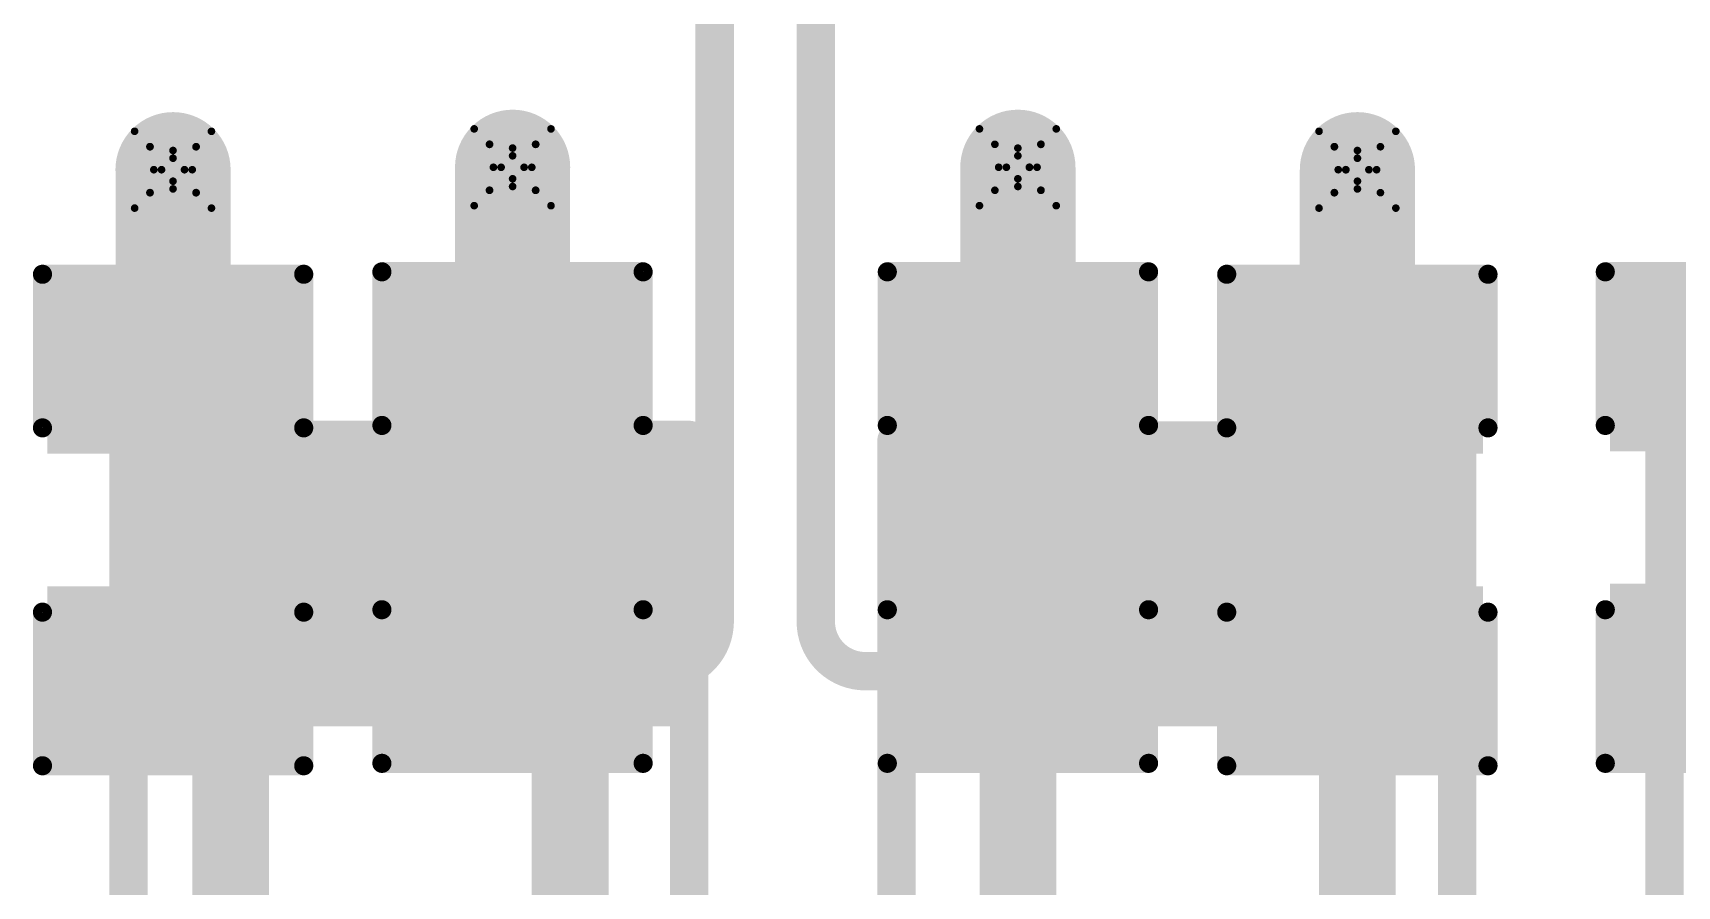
# Model space of a CAD drawing. Header units: inches. Extents: x -2 to 5376, y -4 to 5426.
# Drawn here: x 65.78 to 76.65, y 14.57 to 20.21 of the extents above; entities that cross this region are included whole.
import ezdxf

# ---------------------------------------------------------------- set-up
doc = ezdxf.new("R2010")
doc.units = ezdxf.units.IN
for name, color, linetype in [('Bottom Layer', 5, 'Continuous'), ('Bottom Overlay', 54, 'Continuous'), ('Bottom Paste', 16, 'Continuous'), ('Bottom Solder', 6, 'Continuous'), ('Drill Drawing', 1, 'Continuous'), ('Layer 1', 16, 'Continuous'), ('Layer 2', 76, 'Continuous'), ('Top Layer', 1, 'Continuous'), ('Top Overlay', 2, 'Continuous'), ('Top Paste', 8, 'Continuous'), ('Top Solder', 216, 'Continuous'), ('Via Holes', 16, 'Continuous')]:
    doc.layers.add(name, color=color, linetype=linetype)

# ---------------------------------------------------------------- blocks, each defined once
blk = doc.blocks.new('RES_2512_229')
at = {"layer": 'Top Layer'}
for points in [[(-4.05, 1.7), (-2.45, 1.7), (-2.45, -1.7), (-4.05, -1.7)], [(2.45, 1.7), (4.05, 1.7), (4.05, -1.7), (2.45, -1.7)]]:
    blk.add_hatch(color=1, dxfattribs=at).paths.add_polyline_path(points)
at = {"layer": 'Top Paste'}
for points in [[(-4.05, 1.7), (-2.45, 1.7), (-2.45, -1.7), (-4.05, -1.7)], [(2.45, 1.7), (4.05, 1.7), (4.05, -1.7), (2.45, -1.7)]]:
    blk.add_hatch(color=8, dxfattribs=at).paths.add_polyline_path(points)
at = {"layer": 'Top Solder'}
for points in [[(-4.152, 1.802), (-2.348, 1.802), (-2.348, -1.802), (-4.152, -1.802)], [(2.348, 1.802), (4.152, 1.802), (4.152, -1.802), (2.348, -1.802)]]:
    blk.add_hatch(color=216, dxfattribs=at).paths.add_polyline_path(points)
at = {"layer": 'Top Overlay', "const_width": 0.254}
for points in [[(4.237, 1.854), (-4.242, 1.854)], [(-4.242, -1.854), (-4.242, 1.854)], [(4.237, -1.854), (4.237, 1.854)], [(4.237, -1.854), (-4.242, -1.854)]]:
    blk.add_lwpolyline(points, dxfattribs=at)
at = {"layer": 'Top Overlay', "const_width": 0.127}
for points in [[(-4.305, 1.854, 1), (-4.178, 1.854, 1)], [(-4.305, 1.854, 1), (-4.178, 1.854, 1)], [(4.173, 1.854, 1), (4.3, 1.854, 1)], [(4.173, 1.854, 1), (4.3, 1.854, 1)], [(-4.305, -1.854, 1), (-4.178, -1.854, 1)], [(-4.305, -1.854, 1), (-4.178, -1.854, 1)], [(4.173, -1.854, 1), (4.3, -1.854, 1)], [(4.173, -1.854, 1), (4.3, -1.854, 1)]]:
    blk.add_lwpolyline(points, format="xyb", close=True, dxfattribs=at)
blk = doc.blocks.new('RES_2512_236')
at = {"layer": 'Top Layer'}
for points in [[(-4.05, 1.7), (-2.45, 1.7), (-2.45, -1.7), (-4.05, -1.7)], [(2.45, 1.7), (4.05, 1.7), (4.05, -1.7), (2.45, -1.7)]]:
    blk.add_hatch(color=1, dxfattribs=at).paths.add_polyline_path(points)
at = {"layer": 'Top Paste'}
for points in [[(-4.05, 1.7), (-2.45, 1.7), (-2.45, -1.7), (-4.05, -1.7)], [(2.45, 1.7), (4.05, 1.7), (4.05, -1.7), (2.45, -1.7)]]:
    blk.add_hatch(color=8, dxfattribs=at).paths.add_polyline_path(points)
at = {"layer": 'Top Solder'}
for points in [[(-4.152, 1.802), (-2.348, 1.802), (-2.348, -1.802), (-4.152, -1.802)], [(2.348, 1.802), (4.152, 1.802), (4.152, -1.802), (2.348, -1.802)]]:
    blk.add_hatch(color=216, dxfattribs=at).paths.add_polyline_path(points)
at = {"layer": 'Top Overlay', "const_width": 0.254}
for points in [[(-4.242, 1.854), (4.237, 1.854)], [(-4.242, 1.854), (-4.242, -1.854)], [(4.237, 1.854), (4.237, -1.854)], [(-4.242, -1.854), (4.237, -1.854)]]:
    blk.add_lwpolyline(points, dxfattribs=at)
at = {"layer": 'Top Overlay', "const_width": 0.127}
for points in [[(-4.305, 1.854, 1), (-4.178, 1.854, 1)], [(-4.305, 1.854, 1), (-4.178, 1.854, 1)], [(4.173, 1.854, 1), (4.3, 1.854, 1)], [(4.173, 1.854, 1), (4.3, 1.854, 1)], [(-4.305, -1.854, 1), (-4.178, -1.854, 1)], [(-4.305, -1.854, 1), (-4.178, -1.854, 1)], [(4.173, -1.854, 1), (4.3, -1.854, 1)], [(4.173, -1.854, 1), (4.3, -1.854, 1)]]:
    blk.add_lwpolyline(points, format="xyb", close=True, dxfattribs=at)
blk = doc.blocks.new('RES_2512_237')
at = {"layer": 'Top Layer'}
for points in [[(-4.05, 1.7), (-2.45, 1.7), (-2.45, -1.7), (-4.05, -1.7)], [(2.45, 1.7), (4.05, 1.7), (4.05, -1.7), (2.45, -1.7)]]:
    blk.add_hatch(color=1, dxfattribs=at).paths.add_polyline_path(points)
at = {"layer": 'Top Paste'}
for points in [[(-4.05, 1.7), (-2.45, 1.7), (-2.45, -1.7), (-4.05, -1.7)], [(2.45, 1.7), (4.05, 1.7), (4.05, -1.7), (2.45, -1.7)]]:
    blk.add_hatch(color=8, dxfattribs=at).paths.add_polyline_path(points)
at = {"layer": 'Top Solder'}
for points in [[(-4.152, 1.802), (-2.348, 1.802), (-2.348, -1.802), (-4.152, -1.802)], [(2.348, 1.802), (4.152, 1.802), (4.152, -1.802), (2.348, -1.802)]]:
    blk.add_hatch(color=216, dxfattribs=at).paths.add_polyline_path(points)
at = {"layer": 'Top Overlay', "const_width": 0.254}
for points in [[(4.237, 1.854), (-4.242, 1.854)], [(-4.242, -1.854), (-4.242, 1.854)], [(4.237, -1.854), (4.237, 1.854)], [(4.237, -1.854), (-4.242, -1.854)]]:
    blk.add_lwpolyline(points, dxfattribs=at)
at = {"layer": 'Top Overlay', "const_width": 0.127}
for points in [[(-4.305, 1.854, 1), (-4.178, 1.854, 1)], [(-4.305, 1.854, 1), (-4.178, 1.854, 1)], [(4.173, 1.854, 1), (4.3, 1.854, 1)], [(4.173, 1.854, 1), (4.3, 1.854, 1)], [(-4.305, -1.854, 1), (-4.178, -1.854, 1)], [(-4.305, -1.854, 1), (-4.178, -1.854, 1)], [(4.173, -1.854, 1), (4.3, -1.854, 1)], [(4.173, -1.854, 1), (4.3, -1.854, 1)]]:
    blk.add_lwpolyline(points, format="xyb", close=True, dxfattribs=at)
blk = doc.blocks.new('C___0805_B_342')
at = {"layer": 'Bottom Layer'}
for points in [[(-1.524, 0.762), (-0.508, 0.762), (-0.508, -0.762), (-1.524, -0.762)], [(0.508, 0.762), (1.524, 0.762), (1.524, -0.762), (0.508, -0.762)]]:
    blk.add_hatch(color=5, dxfattribs=at).paths.add_polyline_path(points)
at = {"layer": 'Bottom Paste'}
for points in [[(-1.524, 0.762), (-0.508, 0.762), (-0.508, -0.762), (-1.524, -0.762)], [(0.508, 0.762), (1.524, 0.762), (1.524, -0.762), (0.508, -0.762)]]:
    blk.add_hatch(color=16, dxfattribs=at).paths.add_polyline_path(points)
at = {"layer": 'Bottom Solder'}
for points in [[(-1.594, 0.832), (-0.438, 0.832), (-0.438, -0.832), (-1.594, -0.832)], [(0.438, 0.832), (1.594, 0.832), (1.594, -0.832), (0.438, -0.832)]]:
    blk.add_hatch(color=6, dxfattribs=at).paths.add_polyline_path(points)
at = {"layer": 'Bottom Overlay', "const_width": 0.127}
for points in [[(-0.61, 0.864), (-1.626, 0.864)], [(-1.626, -0.864), (-1.626, 0.864)], [(1.626, 0.864), (0.61, 0.864)], [(1.626, -0.864), (1.626, 0.864)], [(-0.61, -0.864), (-1.626, -0.864)], [(1.626, -0.864), (0.61, -0.864)]]:
    blk.add_lwpolyline(points, dxfattribs=at)
at = {"layer": 'Bottom Overlay', "const_width": 0.0635}
for points in [[(-1.657, 0.864, 1), (-1.594, 0.864, 1)], [(-1.657, 0.864, 1), (-1.594, 0.864, 1)], [(-0.641, 0.864, 1), (-0.578, 0.864, 1)], [(0.578, 0.864, 1), (0.641, 0.864, 1)], [(1.594, 0.864, 1), (1.657, 0.864, 1)], [(1.594, 0.864, 1), (1.657, 0.864, 1)], [(-1.657, -0.864, 1), (-1.594, -0.864, 1)], [(-1.657, -0.864, 1), (-1.594, -0.864, 1)], [(-0.641, -0.864, 1), (-0.578, -0.864, 1)], [(0.578, -0.864, 1), (0.641, -0.864, 1)], [(1.594, -0.864, 1), (1.657, -0.864, 1)], [(1.594, -0.864, 1), (1.657, -0.864, 1)]]:
    blk.add_lwpolyline(points, format="xyb", close=True, dxfattribs=at)
blk = doc.blocks.new('C___0805_B_343')
at = {"layer": 'Bottom Layer'}
for points in [[(-1.524, 0.762), (-0.508, 0.762), (-0.508, -0.762), (-1.524, -0.762)], [(0.508, 0.762), (1.524, 0.762), (1.524, -0.762), (0.508, -0.762)]]:
    blk.add_hatch(color=5, dxfattribs=at).paths.add_polyline_path(points)
at = {"layer": 'Bottom Paste'}
for points in [[(-1.524, 0.762), (-0.508, 0.762), (-0.508, -0.762), (-1.524, -0.762)], [(0.508, 0.762), (1.524, 0.762), (1.524, -0.762), (0.508, -0.762)]]:
    blk.add_hatch(color=16, dxfattribs=at).paths.add_polyline_path(points)
at = {"layer": 'Bottom Solder'}
for points in [[(-1.594, 0.832), (-0.438, 0.832), (-0.438, -0.832), (-1.594, -0.832)], [(0.438, 0.832), (1.594, 0.832), (1.594, -0.832), (0.438, -0.832)]]:
    blk.add_hatch(color=6, dxfattribs=at).paths.add_polyline_path(points)
at = {"layer": 'Bottom Overlay', "const_width": 0.127}
for points in [[(-1.626, 0.864), (-0.61, 0.864)], [(-1.626, 0.864), (-1.626, -0.864)], [(0.61, 0.864), (1.626, 0.864)], [(1.626, 0.864), (1.626, -0.864)], [(-1.626, -0.864), (-0.61, -0.864)], [(0.61, -0.864), (1.626, -0.864)]]:
    blk.add_lwpolyline(points, dxfattribs=at)
at = {"layer": 'Bottom Overlay', "const_width": 0.0635}
for points in [[(-1.657, 0.864, 1), (-1.594, 0.864, 1)], [(-1.657, 0.864, 1), (-1.594, 0.864, 1)], [(-0.641, 0.864, 1), (-0.578, 0.864, 1)], [(0.578, 0.864, 1), (0.641, 0.864, 1)], [(1.594, 0.864, 1), (1.657, 0.864, 1)], [(1.594, 0.864, 1), (1.657, 0.864, 1)], [(-1.657, -0.864, 1), (-1.594, -0.864, 1)], [(-1.657, -0.864, 1), (-1.594, -0.864, 1)], [(-0.641, -0.864, 1), (-0.578, -0.864, 1)], [(0.578, -0.864, 1), (0.641, -0.864, 1)], [(1.594, -0.864, 1), (1.657, -0.864, 1)], [(1.594, -0.864, 1), (1.657, -0.864, 1)]]:
    blk.add_lwpolyline(points, format="xyb", close=True, dxfattribs=at)
blk = doc.blocks.new('C___0805_B_344')
at = {"layer": 'Bottom Layer'}
for points in [[(-1.524, 0.762), (-0.508, 0.762), (-0.508, -0.762), (-1.524, -0.762)], [(0.508, 0.762), (1.524, 0.762), (1.524, -0.762), (0.508, -0.762)]]:
    blk.add_hatch(color=5, dxfattribs=at).paths.add_polyline_path(points)
at = {"layer": 'Bottom Paste'}
for points in [[(-1.524, 0.762), (-0.508, 0.762), (-0.508, -0.762), (-1.524, -0.762)], [(0.508, 0.762), (1.524, 0.762), (1.524, -0.762), (0.508, -0.762)]]:
    blk.add_hatch(color=16, dxfattribs=at).paths.add_polyline_path(points)
at = {"layer": 'Bottom Solder'}
for points in [[(-1.594, 0.832), (-0.438, 0.832), (-0.438, -0.832), (-1.594, -0.832)], [(0.438, 0.832), (1.594, 0.832), (1.594, -0.832), (0.438, -0.832)]]:
    blk.add_hatch(color=6, dxfattribs=at).paths.add_polyline_path(points)
at = {"layer": 'Bottom Overlay', "const_width": 0.127}
for points in [[(-1.626, 0.864), (-0.61, 0.864)], [(-1.626, 0.864), (-1.626, -0.864)], [(0.61, 0.864), (1.626, 0.864)], [(1.626, 0.864), (1.626, -0.864)], [(-1.626, -0.864), (-0.61, -0.864)], [(0.61, -0.864), (1.626, -0.864)]]:
    blk.add_lwpolyline(points, dxfattribs=at)
at = {"layer": 'Bottom Overlay', "const_width": 0.0635}
for points in [[(-1.657, 0.864, 1), (-1.594, 0.864, 1)], [(-1.657, 0.864, 1), (-1.594, 0.864, 1)], [(-0.641, 0.864, 1), (-0.578, 0.864, 1)], [(0.578, 0.864, 1), (0.641, 0.864, 1)], [(1.594, 0.864, 1), (1.657, 0.864, 1)], [(1.594, 0.864, 1), (1.657, 0.864, 1)], [(-1.657, -0.864, 1), (-1.594, -0.864, 1)], [(-1.657, -0.864, 1), (-1.594, -0.864, 1)], [(-0.641, -0.864, 1), (-0.578, -0.864, 1)], [(0.578, -0.864, 1), (0.641, -0.864, 1)], [(1.594, -0.864, 1), (1.657, -0.864, 1)], [(1.594, -0.864, 1), (1.657, -0.864, 1)]]:
    blk.add_lwpolyline(points, format="xyb", close=True, dxfattribs=at)
blk = doc.blocks.new('C___0805_B_345')
at = {"layer": 'Bottom Layer'}
for points in [[(-1.524, 0.762), (-0.508, 0.762), (-0.508, -0.762), (-1.524, -0.762)], [(0.508, 0.762), (1.524, 0.762), (1.524, -0.762), (0.508, -0.762)]]:
    blk.add_hatch(color=5, dxfattribs=at).paths.add_polyline_path(points)
at = {"layer": 'Bottom Paste'}
for points in [[(-1.524, 0.762), (-0.508, 0.762), (-0.508, -0.762), (-1.524, -0.762)], [(0.508, 0.762), (1.524, 0.762), (1.524, -0.762), (0.508, -0.762)]]:
    blk.add_hatch(color=16, dxfattribs=at).paths.add_polyline_path(points)
at = {"layer": 'Bottom Solder'}
for points in [[(-1.594, 0.832), (-0.438, 0.832), (-0.438, -0.832), (-1.594, -0.832)], [(0.438, 0.832), (1.594, 0.832), (1.594, -0.832), (0.438, -0.832)]]:
    blk.add_hatch(color=6, dxfattribs=at).paths.add_polyline_path(points)
at = {"layer": 'Bottom Overlay', "const_width": 0.127}
for points in [[(-0.61, 0.864), (-1.626, 0.864)], [(-1.626, -0.864), (-1.626, 0.864)], [(1.626, 0.864), (0.61, 0.864)], [(1.626, -0.864), (1.626, 0.864)], [(-0.61, -0.864), (-1.626, -0.864)], [(1.626, -0.864), (0.61, -0.864)]]:
    blk.add_lwpolyline(points, dxfattribs=at)
at = {"layer": 'Bottom Overlay', "const_width": 0.0635}
for points in [[(-1.657, 0.864, 1), (-1.594, 0.864, 1)], [(-1.657, 0.864, 1), (-1.594, 0.864, 1)], [(-0.641, 0.864, 1), (-0.578, 0.864, 1)], [(0.578, 0.864, 1), (0.641, 0.864, 1)], [(1.594, 0.864, 1), (1.657, 0.864, 1)], [(1.594, 0.864, 1), (1.657, 0.864, 1)], [(-1.657, -0.864, 1), (-1.594, -0.864, 1)], [(-1.657, -0.864, 1), (-1.594, -0.864, 1)], [(-0.641, -0.864, 1), (-0.578, -0.864, 1)], [(0.578, -0.864, 1), (0.641, -0.864, 1)], [(1.594, -0.864, 1), (1.657, -0.864, 1)], [(1.594, -0.864, 1), (1.657, -0.864, 1)]]:
    blk.add_lwpolyline(points, format="xyb", close=True, dxfattribs=at)
blk = doc.blocks.new('C___0805_B_346')
at = {"layer": 'Bottom Layer'}
for points in [[(-1.524, 0.762), (-0.508, 0.762), (-0.508, -0.762), (-1.524, -0.762)], [(0.508, 0.762), (1.524, 0.762), (1.524, -0.762), (0.508, -0.762)]]:
    blk.add_hatch(color=5, dxfattribs=at).paths.add_polyline_path(points)
at = {"layer": 'Bottom Paste'}
for points in [[(-1.524, 0.762), (-0.508, 0.762), (-0.508, -0.762), (-1.524, -0.762)], [(0.508, 0.762), (1.524, 0.762), (1.524, -0.762), (0.508, -0.762)]]:
    blk.add_hatch(color=16, dxfattribs=at).paths.add_polyline_path(points)
at = {"layer": 'Bottom Solder'}
for points in [[(-1.594, 0.832), (-0.438, 0.832), (-0.438, -0.832), (-1.594, -0.832)], [(0.438, 0.832), (1.594, 0.832), (1.594, -0.832), (0.438, -0.832)]]:
    blk.add_hatch(color=6, dxfattribs=at).paths.add_polyline_path(points)
at = {"layer": 'Bottom Overlay', "const_width": 0.127}
for points in [[(-0.61, 0.864), (-1.626, 0.864)], [(-1.626, -0.864), (-1.626, 0.864)], [(1.626, 0.864), (0.61, 0.864)], [(1.626, -0.864), (1.626, 0.864)], [(-0.61, -0.864), (-1.626, -0.864)], [(1.626, -0.864), (0.61, -0.864)]]:
    blk.add_lwpolyline(points, dxfattribs=at)
at = {"layer": 'Bottom Overlay', "const_width": 0.0635}
for points in [[(-1.657, 0.864, 1), (-1.594, 0.864, 1)], [(-1.657, 0.864, 1), (-1.594, 0.864, 1)], [(-0.641, 0.864, 1), (-0.578, 0.864, 1)], [(0.578, 0.864, 1), (0.641, 0.864, 1)], [(1.594, 0.864, 1), (1.657, 0.864, 1)], [(1.594, 0.864, 1), (1.657, 0.864, 1)], [(-1.657, -0.864, 1), (-1.594, -0.864, 1)], [(-1.657, -0.864, 1), (-1.594, -0.864, 1)], [(-0.641, -0.864, 1), (-0.578, -0.864, 1)], [(0.578, -0.864, 1), (0.641, -0.864, 1)], [(1.594, -0.864, 1), (1.657, -0.864, 1)], [(1.594, -0.864, 1), (1.657, -0.864, 1)]]:
    blk.add_lwpolyline(points, format="xyb", close=True, dxfattribs=at)

msp = doc.modelspace()

# ---------------------------------------------------------------- hatches: boundary and pattern name
at = {"layer": 'Bottom Layer'}
h = msp.add_hatch(color=5, dxfattribs=at)
edge = h.paths.add_edge_path()
edge.add_arc((66.705, 19.304), 0.3, 0, 360)
h = msp.add_hatch(color=5, dxfattribs=at)
edge = h.paths.add_edge_path()
edge.add_arc((68.95, 19.32), 0.3, 0, 360)
h = msp.add_hatch(color=5, dxfattribs=at)
edge = h.paths.add_edge_path()
edge.add_arc((72.293, 19.32), 0.3, 0, 360)
h = msp.add_hatch(color=5, dxfattribs=at)
edge = h.paths.add_edge_path()
edge.add_arc((74.538, 19.304), 0.3, 0, 360)
at = {"layer": 'Layer 1'}
h = msp.add_hatch(color=16, dxfattribs=at)
edge = h.paths.add_edge_path()
edge.add_arc((66.705, 19.304), 0.3, 0, 360)
h = msp.add_hatch(color=16, dxfattribs=at)
edge = h.paths.add_edge_path()
edge.add_arc((68.95, 19.32), 0.3, 0, 360)
h = msp.add_hatch(color=16, dxfattribs=at)
edge = h.paths.add_edge_path()
edge.add_arc((72.293, 19.32), 0.3, 0, 360)
h = msp.add_hatch(color=16, dxfattribs=at)
edge = h.paths.add_edge_path()
edge.add_arc((74.538, 19.304), 0.3, 0, 360)
at = {"layer": 'Layer 2'}
h = msp.add_hatch(color=76, dxfattribs=at)
edge = h.paths.add_edge_path()
edge.add_arc((66.705, 19.304), 0.3, 0, 360)
h = msp.add_hatch(color=76, dxfattribs=at)
edge = h.paths.add_edge_path()
edge.add_arc((68.95, 19.32), 0.3, 0, 360)
h = msp.add_hatch(color=76, dxfattribs=at)
edge = h.paths.add_edge_path()
edge.add_arc((72.293, 19.32), 0.3, 0, 360)
h = msp.add_hatch(color=76, dxfattribs=at)
edge = h.paths.add_edge_path()
edge.add_arc((74.538, 19.304), 0.3, 0, 360)
at = {"layer": 'Top Layer'}
h = msp.add_hatch(color=1, dxfattribs=at)
edge = h.paths.add_edge_path()
edge.add_arc((66.705, 19.304), 0.3, 0, 360)
h = msp.add_hatch(color=1, dxfattribs=at)
edge = h.paths.add_edge_path()
edge.add_arc((68.95, 19.32), 0.3, 0, 360)
h = msp.add_hatch(color=1, dxfattribs=at)
edge = h.paths.add_edge_path()
edge.add_arc((72.293, 19.32), 0.3, 0, 360)
h = msp.add_hatch(color=1, dxfattribs=at)
edge = h.paths.add_edge_path()
edge.add_arc((74.538, 19.304), 0.3, 0, 360)
at = {"layer": 'Via Holes'}
h = msp.add_hatch(color=7, dxfattribs=at)
edge = h.paths.add_edge_path()
edge.add_arc((68.95, 19.32), 0.15, 0, 360)
h = msp.add_hatch(color=7, dxfattribs=at)
edge = h.paths.add_edge_path()
edge.add_arc((72.293, 19.32), 0.15, 0, 360)
h = msp.add_hatch(color=7, dxfattribs=at)
edge = h.paths.add_edge_path()
edge.add_arc((66.705, 19.304), 0.15, 0, 360)
h = msp.add_hatch(color=7, dxfattribs=at)
edge = h.paths.add_edge_path()
edge.add_arc((74.538, 19.304), 0.15, 0, 360)

# ---------------------------------------------------------------- linework, layer by layer
at = {"layer": 'Bottom Layer'}
for points, const_width in [([(70.287, 16.315), (70.287, 22.98)], 0.254), ([(70.956, 16.315), (70.956, 22.517)], 0.254), ([(66.705, 18.003), (66.705, 19.304)], 0.762), ([(68.95, 18.019), (68.95, 19.32)], 0.762), ([(72.293, 18.019), (72.293, 19.32)], 0.762), ([(74.538, 18.003), (74.538, 19.304)], 0.762), ([(67.086, 15.971), (67.086, 15.717)], 0.508), ([(69.331, 13.926), (69.331, 15.987)], 0.508), ([(72.293, 13.913), (72.293, 15.974)], 0.508), ([(74.538, 15.704), (74.538, 15.958)], 0.508), ([(68.95, 15.987), (69.331, 15.987)], 0.254), ([(69.331, 15.987), (69.96, 15.987)], 0.254), ([(71.283, 15.987), (72.293, 15.987)], 0.254), ([(72.292, 15.974), (72.293, 15.974)], 0.254), ([(67.086, 14.053), (67.086, 15.717)], 0.508), ([(74.538, 14.04), (74.538, 15.704)], 0.508)]:
    msp.add_lwpolyline(points, dxfattribs=dict(at, const_width=const_width))
for points, const_width in [([(66.514, 19.304, 1), (66.895, 19.304, 1)], 0.381), ([(68.76, 19.32, 1), (69.141, 19.32, 1)], 0.381), ([(72.102, 19.32, 1), (72.483, 19.32, 1)], 0.381), ([(74.348, 19.304, 1), (74.729, 19.304, 1)], 0.381), ([(66.514, 18.003, 1), (66.895, 18.003, 1)], 0.381), ([(68.76, 18.019, 1), (69.141, 18.019, 1)], 0.381), ([(72.102, 18.019, 1), (72.483, 18.019, 1)], 0.381), ([(74.348, 18.003, 1), (74.729, 18.003, 1)], 0.381), ([(70.224, 16.315, 1), (70.351, 16.315, 1)], 0.127), ([(70.224, 16.315, 1), (70.351, 16.315, 1)], 0.127), ([(70.892, 16.315, 1), (71.019, 16.315, 1)], 0.127), ([(70.892, 16.315, 1), (71.019, 16.315, 1)], 0.127), ([(66.959, 15.971, 1), (67.213, 15.971, 1)], 0.254), ([(69.204, 15.987, 1), (69.458, 15.987, 1)], 0.254), ([(72.166, 15.974, 1), (72.42, 15.974, 1)], 0.254), ([(74.411, 15.958, 1), (74.665, 15.958, 1)], 0.254), ([(68.887, 15.987, 1), (69.014, 15.987, 1)], 0.127), ([(69.268, 15.987, 1), (69.395, 15.987, 1)], 0.127), ([(69.268, 15.987, 1), (69.395, 15.987, 1)], 0.127), ([(69.896, 15.987, 1), (70.023, 15.987, 1)], 0.127), ([(69.896, 15.987, 1), (70.023, 15.987, 1)], 0.127), ([(71.22, 15.987, 1), (71.347, 15.987, 1)], 0.127), ([(71.22, 15.987, 1), (71.347, 15.987, 1)], 0.127), ([(72.229, 15.974, 1), (72.356, 15.974, 1)], 0.127), ([(72.229, 15.987, 1), (72.356, 15.987, 1)], 0.127), ([(72.229, 15.974, 1), (72.356, 15.974, 1)], 0.127), ([(66.959, 15.717, 1), (67.213, 15.717, 1)], 0.254), ([(66.959, 15.717, 1), (67.213, 15.717, 1)], 0.254), ([(74.411, 15.704, 1), (74.665, 15.704, 1)], 0.254), ([(74.411, 15.704, 1), (74.665, 15.704, 1)], 0.254)]:
    msp.add_lwpolyline(points, format="xyb", close=True, dxfattribs=dict(at, const_width=const_width))
at = {"layer": 'Bottom Layer', "const_width": 0.254}
for points in [[(70.287, 16.315, -0.414214), (69.96, 15.987)], [(71.283, 15.987, -0.414214), (70.956, 16.315)]]:
    msp.add_lwpolyline(points, format="xyb", dxfattribs=at)
at = {"layer": 'Drill Drawing', "const_width": 0.0508}
for points in [[(66.451, 19.558), (66.705, 19.431)], [(66.451, 19.558), (66.578, 19.304)], [(66.705, 19.431), (66.959, 19.558)], [(66.832, 19.304), (66.959, 19.558)], [(68.696, 19.574), (68.95, 19.447)], [(68.696, 19.574), (68.823, 19.32)], [(68.95, 19.447), (69.204, 19.574)], [(69.077, 19.32), (69.204, 19.574)], [(72.039, 19.574), (72.293, 19.447)], [(72.039, 19.574), (72.166, 19.32)], [(72.293, 19.447), (72.547, 19.574)], [(72.42, 19.32), (72.547, 19.574)], [(74.284, 19.558), (74.538, 19.431)], [(74.284, 19.558), (74.411, 19.304)], [(74.538, 19.431), (74.792, 19.558)], [(74.665, 19.304), (74.792, 19.558)], [(66.552, 19.456), (66.705, 19.38)], [(66.552, 19.456), (66.628, 19.304)], [(66.705, 19.38), (66.857, 19.456)], [(66.781, 19.304), (66.857, 19.456)], [(68.798, 19.472), (68.95, 19.396)], [(68.798, 19.472), (68.874, 19.32)], [(68.95, 19.396), (69.103, 19.472)], [(69.027, 19.32), (69.103, 19.472)], [(72.14, 19.472), (72.293, 19.396)], [(72.14, 19.472), (72.217, 19.32)], [(72.293, 19.396), (72.445, 19.472)], [(72.369, 19.32), (72.445, 19.472)], [(74.386, 19.456), (74.538, 19.38)], [(74.386, 19.456), (74.462, 19.304)], [(74.538, 19.38), (74.691, 19.456)], [(74.614, 19.304), (74.691, 19.456)], [(66.451, 19.05), (66.578, 19.304)], [(66.552, 19.152), (66.628, 19.304)], [(66.552, 19.152), (66.705, 19.228)], [(66.705, 19.228), (66.857, 19.152)], [(66.781, 19.304), (66.857, 19.152)], [(66.832, 19.304), (66.959, 19.05)], [(68.696, 19.066), (68.823, 19.32)], [(68.798, 19.168), (68.874, 19.32)], [(68.798, 19.168), (68.95, 19.244)], [(68.95, 19.244), (69.103, 19.168)], [(69.027, 19.32), (69.103, 19.168)], [(69.077, 19.32), (69.204, 19.066)], [(72.039, 19.066), (72.166, 19.32)], [(72.14, 19.168), (72.217, 19.32)], [(72.14, 19.168), (72.293, 19.244)], [(72.293, 19.244), (72.445, 19.168)], [(72.369, 19.32), (72.445, 19.168)], [(72.42, 19.32), (72.547, 19.066)], [(74.284, 19.05), (74.411, 19.304)], [(74.386, 19.152), (74.462, 19.304)], [(74.386, 19.152), (74.538, 19.228)], [(74.538, 19.228), (74.691, 19.152)], [(74.614, 19.304), (74.691, 19.152)], [(74.665, 19.304), (74.792, 19.05)], [(66.451, 19.05), (66.705, 19.177)], [(66.705, 19.177), (66.959, 19.05)], [(68.696, 19.066), (68.95, 19.193)], [(68.95, 19.193), (69.204, 19.066)], [(72.039, 19.066), (72.293, 19.193)], [(72.293, 19.193), (72.547, 19.066)], [(74.284, 19.05), (74.538, 19.177)], [(74.538, 19.177), (74.792, 19.05)]]:
    msp.add_lwpolyline(points, dxfattribs=at)
at = {"layer": 'Drill Drawing', "const_width": 0.0254}
for points in [[(66.438, 19.558, 1), (66.463, 19.558, 1)], [(66.438, 19.558, 1), (66.463, 19.558, 1)], [(66.946, 19.558, 1), (66.971, 19.558, 1)], [(66.946, 19.558, 1), (66.971, 19.558, 1)], [(68.684, 19.574, 1), (68.709, 19.574, 1)], [(68.684, 19.574, 1), (68.709, 19.574, 1)], [(69.192, 19.574, 1), (69.217, 19.574, 1)], [(69.192, 19.574, 1), (69.217, 19.574, 1)], [(72.026, 19.574, 1), (72.051, 19.574, 1)], [(72.026, 19.574, 1), (72.051, 19.574, 1)], [(72.534, 19.574, 1), (72.559, 19.574, 1)], [(72.534, 19.574, 1), (72.559, 19.574, 1)], [(74.272, 19.558, 1), (74.297, 19.558, 1)], [(74.272, 19.558, 1), (74.297, 19.558, 1)], [(74.78, 19.558, 1), (74.805, 19.558, 1)], [(74.78, 19.558, 1), (74.805, 19.558, 1)], [(66.539, 19.456, 1), (66.565, 19.456, 1)], [(66.539, 19.456, 1), (66.565, 19.456, 1)], [(66.844, 19.456, 1), (66.87, 19.456, 1)], [(66.844, 19.456, 1), (66.87, 19.456, 1)], [(68.785, 19.472, 1), (68.811, 19.472, 1)], [(68.785, 19.472, 1), (68.811, 19.472, 1)], [(68.938, 19.447, 1), (68.963, 19.447, 1)], [(68.938, 19.447, 1), (68.963, 19.447, 1)], [(69.09, 19.472, 1), (69.116, 19.472, 1)], [(69.09, 19.472, 1), (69.116, 19.472, 1)], [(72.128, 19.472, 1), (72.153, 19.472, 1)], [(72.128, 19.472, 1), (72.153, 19.472, 1)], [(72.28, 19.447, 1), (72.305, 19.447, 1)], [(72.28, 19.447, 1), (72.305, 19.447, 1)], [(72.432, 19.472, 1), (72.458, 19.472, 1)], [(72.432, 19.472, 1), (72.458, 19.472, 1)], [(74.373, 19.456, 1), (74.399, 19.456, 1)], [(74.373, 19.456, 1), (74.399, 19.456, 1)], [(74.678, 19.456, 1), (74.703, 19.456, 1)], [(74.678, 19.456, 1), (74.703, 19.456, 1)], [(66.692, 19.431, 1), (66.717, 19.431, 1)], [(66.692, 19.431, 1), (66.717, 19.431, 1)], [(66.692, 19.38, 1), (66.717, 19.38, 1)], [(66.692, 19.38, 1), (66.717, 19.38, 1)], [(68.938, 19.396, 1), (68.963, 19.396, 1)], [(68.938, 19.396, 1), (68.963, 19.396, 1)], [(72.28, 19.396, 1), (72.305, 19.396, 1)], [(72.28, 19.396, 1), (72.305, 19.396, 1)], [(74.526, 19.431, 1), (74.551, 19.431, 1)], [(74.526, 19.431, 1), (74.551, 19.431, 1)], [(74.526, 19.38, 1), (74.551, 19.38, 1)], [(74.526, 19.38, 1), (74.551, 19.38, 1)], [(66.565, 19.304, 1), (66.59, 19.304, 1)], [(66.565, 19.304, 1), (66.59, 19.304, 1)], [(66.616, 19.304, 1), (66.641, 19.304, 1)], [(66.616, 19.304, 1), (66.641, 19.304, 1)], [(66.692, 19.228, 1), (66.717, 19.228, 1)], [(66.692, 19.228, 1), (66.717, 19.228, 1)], [(66.768, 19.304, 1), (66.793, 19.304, 1)], [(66.768, 19.304, 1), (66.793, 19.304, 1)], [(66.819, 19.304, 1), (66.844, 19.304, 1)], [(66.819, 19.304, 1), (66.844, 19.304, 1)], [(68.811, 19.32, 1), (68.836, 19.32, 1)], [(68.811, 19.32, 1), (68.836, 19.32, 1)], [(68.862, 19.32, 1), (68.887, 19.32, 1)], [(68.862, 19.32, 1), (68.887, 19.32, 1)], [(68.938, 19.244, 1), (68.963, 19.244, 1)], [(68.938, 19.244, 1), (68.963, 19.244, 1)], [(69.014, 19.32, 1), (69.039, 19.32, 1)], [(69.014, 19.32, 1), (69.039, 19.32, 1)], [(69.065, 19.32, 1), (69.09, 19.32, 1)], [(69.065, 19.32, 1), (69.09, 19.32, 1)], [(72.153, 19.32, 1), (72.178, 19.32, 1)], [(72.153, 19.32, 1), (72.178, 19.32, 1)], [(72.204, 19.32, 1), (72.229, 19.32, 1)], [(72.204, 19.32, 1), (72.229, 19.32, 1)], [(72.28, 19.244, 1), (72.305, 19.244, 1)], [(72.28, 19.244, 1), (72.305, 19.244, 1)], [(72.356, 19.32, 1), (72.382, 19.32, 1)], [(72.356, 19.32, 1), (72.382, 19.32, 1)], [(72.407, 19.32, 1), (72.432, 19.32, 1)], [(72.407, 19.32, 1), (72.432, 19.32, 1)], [(74.399, 19.304, 1), (74.424, 19.304, 1)], [(74.399, 19.304, 1), (74.424, 19.304, 1)], [(74.449, 19.304, 1), (74.475, 19.304, 1)], [(74.449, 19.304, 1), (74.475, 19.304, 1)], [(74.526, 19.228, 1), (74.551, 19.228, 1)], [(74.526, 19.228, 1), (74.551, 19.228, 1)], [(74.602, 19.304, 1), (74.627, 19.304, 1)], [(74.602, 19.304, 1), (74.627, 19.304, 1)], [(74.653, 19.304, 1), (74.678, 19.304, 1)], [(74.653, 19.304, 1), (74.678, 19.304, 1)], [(66.539, 19.152, 1), (66.565, 19.152, 1)], [(66.539, 19.152, 1), (66.565, 19.152, 1)], [(66.692, 19.177, 1), (66.717, 19.177, 1)], [(66.692, 19.177, 1), (66.717, 19.177, 1)], [(66.844, 19.152, 1), (66.87, 19.152, 1)], [(66.844, 19.152, 1), (66.87, 19.152, 1)], [(68.785, 19.168, 1), (68.811, 19.168, 1)], [(68.785, 19.168, 1), (68.811, 19.168, 1)], [(68.938, 19.193, 1), (68.963, 19.193, 1)], [(68.938, 19.193, 1), (68.963, 19.193, 1)], [(69.09, 19.168, 1), (69.116, 19.168, 1)], [(69.09, 19.168, 1), (69.116, 19.168, 1)], [(72.128, 19.168, 1), (72.153, 19.168, 1)], [(72.128, 19.168, 1), (72.153, 19.168, 1)], [(72.28, 19.193, 1), (72.305, 19.193, 1)], [(72.28, 19.193, 1), (72.305, 19.193, 1)], [(72.432, 19.168, 1), (72.458, 19.168, 1)], [(72.432, 19.168, 1), (72.458, 19.168, 1)], [(74.373, 19.152, 1), (74.399, 19.152, 1)], [(74.373, 19.152, 1), (74.399, 19.152, 1)], [(74.526, 19.177, 1), (74.551, 19.177, 1)], [(74.526, 19.177, 1), (74.551, 19.177, 1)], [(74.678, 19.152, 1), (74.703, 19.152, 1)], [(74.678, 19.152, 1), (74.703, 19.152, 1)], [(66.438, 19.05, 1), (66.463, 19.05, 1)], [(66.438, 19.05, 1), (66.463, 19.05, 1)], [(66.946, 19.05, 1), (66.971, 19.05, 1)], [(66.946, 19.05, 1), (66.971, 19.05, 1)], [(68.684, 19.066, 1), (68.709, 19.066, 1)], [(68.684, 19.066, 1), (68.709, 19.066, 1)], [(69.192, 19.066, 1), (69.217, 19.066, 1)], [(69.192, 19.066, 1), (69.217, 19.066, 1)], [(72.026, 19.066, 1), (72.051, 19.066, 1)], [(72.026, 19.066, 1), (72.051, 19.066, 1)], [(72.534, 19.066, 1), (72.559, 19.066, 1)], [(72.534, 19.066, 1), (72.559, 19.066, 1)], [(74.272, 19.05, 1), (74.297, 19.05, 1)], [(74.272, 19.05, 1), (74.297, 19.05, 1)], [(74.78, 19.05, 1), (74.805, 19.05, 1)], [(74.78, 19.05, 1), (74.805, 19.05, 1)]]:
    msp.add_lwpolyline(points, format="xyb", close=True, dxfattribs=at)
at = {"layer": 'Top Layer', "const_width": 0.762}
for points in [[(68.95, 16.944), (68.95, 19.32)], [(72.293, 16.944), (72.293, 19.32)], [(68.531, 16.525), (68.95, 16.944)], [(72.293, 16.944), (72.712, 16.525)], [(74.119, 16.525), (74.538, 16.944)], [(68.264, 16.525), (68.531, 16.525)], [(72.712, 16.525), (73.344, 16.525)], [(73.344, 16.525), (74.119, 16.525)]]:
    msp.add_lwpolyline(points, dxfattribs=at)
at = {"layer": 'Top Layer', "const_width": 0.381}
for points in [[(68.76, 19.32, 1), (69.141, 19.32, 1)], [(72.102, 19.32, 1), (72.483, 19.32, 1)], [(68.76, 16.944, 1), (69.141, 16.944, 1)], [(68.76, 16.944, 1), (69.141, 16.944, 1)], [(72.102, 16.944, 1), (72.483, 16.944, 1)], [(72.102, 16.944, 1), (72.483, 16.944, 1)], [(74.348, 16.944, 1), (74.729, 16.944, 1)], [(68.074, 16.525, 1), (68.455, 16.525, 1)], [(68.341, 16.525, 1), (68.722, 16.525, 1)], [(68.341, 16.525, 1), (68.722, 16.525, 1)], [(72.521, 16.525, 1), (72.902, 16.525, 1)], [(72.521, 16.525, 1), (72.902, 16.525, 1)], [(73.154, 16.525, 1), (73.535, 16.525, 1)], [(73.154, 16.525, 1), (73.535, 16.525, 1)], [(73.929, 16.525, 1), (74.31, 16.525, 1)], [(73.929, 16.525, 1), (74.31, 16.525, 1)]]:
    msp.add_lwpolyline(points, format="xyb", close=True, dxfattribs=at)

# ---------------------------------------------------------------- block references
for name, p, rotation in [('C___0805_B_346', (66.705, 16.987), 270), ('C___0805_B_345', (68.95, 17.003), 270), ('C___0805_B_343', (72.293, 17.003), 90), ('C___0805_B_344', (74.538, 16.987), 90), ('C___0805_B_342', (77.042, 17.003), 270), ('RES_2512_237', (68.264, 13.275), 270), ('RES_2512_236', (73.344, 13.275), 90), ('RES_2512_229', (78.424, 13.275), 270)]:
    msp.add_blockref(name, p, dxfattribs=dict(rotation=rotation))

doc.saveas('drawing.dxf')
